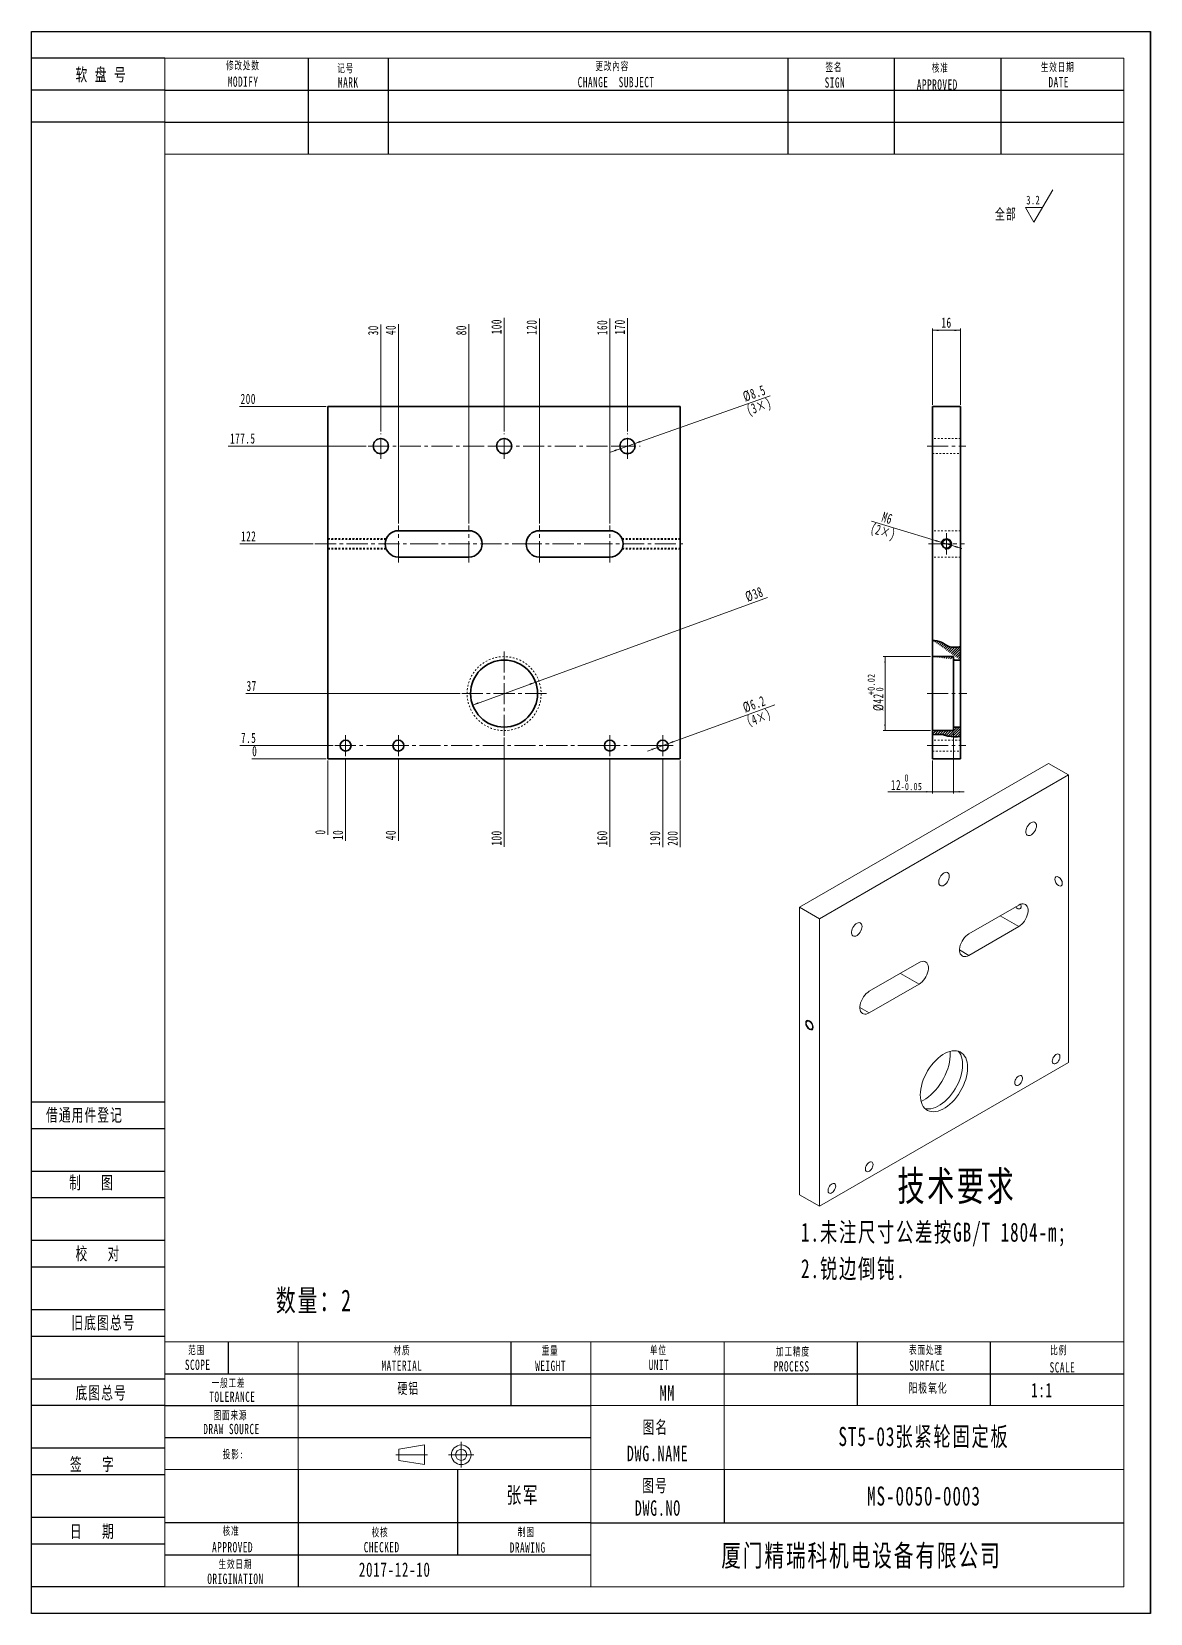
# Model space of a CAD drawing. Header units: millimetres. Extents: x 0 to 2755, y 0 to 898.
# Drawn here: x 1408 to 2043, y 0 to 898 of the extents above; entities that cross this region are included whole.
import ezdxf

# ---------------------------------------------------------------- set-up
doc = ezdxf.new("R2010")
doc.units = ezdxf.units.MM
for name, pattern in [('AD_LTYPE3 0 mm', [16, 11, -1, 1, -1, 1, -1]), ('AD_LTYPE6 0 mm', [2, 1, -1]), ('点画线', [18, 12, -2, 2, -2]), ('虚线', [2, 1, -1])]:
    doc.linetypes.add(name, pattern=pattern)
doc.layers.get('0').update_dxf_attribs({"lineweight": 35})
for name, color, linetype, lineweight in [('ACAD0', 7, 'Continuous', 0), ('ACADA-定位3-标高', 171, 'Continuous', 0), ('ACADA-构件3-柱砼', 9, 'Continuous', 0), ('ACADA-构件8-屋面', 7, 'Continuous', 0), ('EB0', 7, 'Continuous', 35), ('中心线层', 1, '点画线', 18), ('剖面线层', 4, 'Continuous', 18), ('尺寸线层', 3, 'Continuous', 18), ('虚线层', 6, '虚线', 18)]:
    doc.layers.add(name, color=color, linetype=linetype, lineweight=lineweight)
doc.styles.add('标准', font='', dxfattribs={"width": 0.667})
doc.styles.get('标准').set_extended_font_data('宋体')
doc.dimstyles.new('标准', dxfattribs={"dimtxt": 5.779688, "dimasz": 3.5, "dimexe": 1, "dimexo": 1, "dimgap": 1.209086, "dimtad": 1, "dimdec": 1, "dimdsep": 46, "dimtxsty": '标准', "dimblk": '_CAXARROW', "dimcen": 0, "dimdle": 7, "dimazin": 2, "dimtfac": 0.707107, "dimtdec": 3, "dimtmove": 0, "dimatfit": 3, "dimfxl": 0, "dimfrac": 2, "dimtolj": 1, "dimarcsym": 0})

# ---------------------------------------------------------------- blocks, each defined once
blk = doc.blocks.new('*X48')
at = {"layer": '尺寸线层', "linetype": 'Continuous', "lineweight": 18}
for p, q in [((10.39, -2.26), (21.02, 16.15)), ((5.56, 6.11), (15.22, 6.11)), ((10.39, -2.26), (5.56, 6.11))]:
    blk.add_line(p, q, dxfattribs=at)
at = {"layer": '尺寸线层', "linetype": 'Continuous', "lineweight": 18, "line_spacing_factor": 1.15057, "style": '标准'}
for s, insert, char_height, width, attachment_point in [('\\T1.1;3.2', (13.89, 10.25), 4.986, 10.9085, 6), ('\\T1.1;全部', (-5.55, 2.04), 6.165, 27.4622, 5)]:
    blk.add_mtext(s, dxfattribs=dict(at, insert=insert, char_height=char_height, width=width, attachment_point=attachment_point))
blk = doc.blocks.new('*X49')
at = {"layer": '尺寸线层', "color": 0, "linetype": 'Continuous', "lineweight": 18}
blk.add_line((1576.09, 484.43), (1576.09, 442.16), dxfattribs=at)
at = {"layer": '尺寸线层', "color": 0, "linetype": 'Continuous', "lineweight": 18, "insert": (1571.78, 443.84), "char_height": 5.78, "width": 3.6944, "attachment_point": 5, "rotation": 90, "line_spacing_factor": 1.15057, "style": '标准'}
blk.add_mtext('\\T1.1;0', dxfattribs=at)
blk = doc.blocks.new('_CAXARROW')
blk.add_hatch(color=0).paths.add_polyline_path([(0, 0), (-1, 0.125), (-1, -0.125)], flags=0)
blk = doc.blocks.new('*X50')
at = {"layer": '尺寸线层', "color": 0, "linetype": 'Continuous', "lineweight": 18}
blk.add_line((1586.09, 485.83), (1586.09, 438.86), dxfattribs=at)
at = {"layer": '尺寸线层', "color": 0, "linetype": 'Continuous', "lineweight": 18, "insert": (1581.78, 442.2), "char_height": 5.78, "width": 8.2177, "attachment_point": 5, "rotation": 90, "line_spacing_factor": 1.15057, "style": '标准'}
blk.add_mtext('\\T1.1;10', dxfattribs=at)
blk = doc.blocks.new('*X51')
at = {"layer": '尺寸线层', "color": 0, "linetype": 'Continuous', "lineweight": 18}
blk.add_line((1616.09, 485.83), (1616.09, 438.77), dxfattribs=at)
at = {"layer": '尺寸线层', "color": 0, "linetype": 'Continuous', "lineweight": 18, "insert": (1611.78, 442.11), "char_height": 5.78, "width": 8.2177, "attachment_point": 5, "rotation": 90, "line_spacing_factor": 1.15057, "style": '标准'}
blk.add_mtext('\\T1.1;40', dxfattribs=at)
blk = doc.blocks.new('*X52')
at = {"layer": '尺寸线层', "color": 0, "linetype": 'Continuous', "lineweight": 18}
blk.add_line((1676.09, 497.43), (1676.09, 435.43), dxfattribs=at)
at = {"layer": '尺寸线层', "color": 0, "linetype": 'Continuous', "lineweight": 18, "insert": (1671.78, 440.44), "char_height": 5.78, "width": 12.7409, "attachment_point": 5, "rotation": 90, "line_spacing_factor": 1.15057, "style": '标准'}
blk.add_mtext('\\T1.1;100', dxfattribs=at)
blk = doc.blocks.new('*X53')
at = {"layer": '尺寸线层', "color": 0, "linetype": 'Continuous', "lineweight": 18}
blk.add_line((1736.09, 485.83), (1736.09, 435.45), dxfattribs=at)
at = {"layer": '尺寸线层', "color": 0, "linetype": 'Continuous', "lineweight": 18, "insert": (1731.78, 440.46), "char_height": 5.78, "width": 12.7409, "attachment_point": 5, "rotation": 90, "line_spacing_factor": 1.15057, "style": '标准'}
blk.add_mtext('\\T1.1;160', dxfattribs=at)
blk = doc.blocks.new('*X54')
at = {"layer": '尺寸线层', "color": 0, "linetype": 'Continuous', "lineweight": 18}
blk.add_line((1766.09, 485.83), (1766.09, 435.33), dxfattribs=at)
at = {"layer": '尺寸线层', "color": 0, "linetype": 'Continuous', "lineweight": 18, "insert": (1761.78, 440.34), "char_height": 5.78, "width": 12.7409, "attachment_point": 5, "rotation": 90, "line_spacing_factor": 1.15057, "style": '标准'}
blk.add_mtext('\\T1.1;190', dxfattribs=at)
blk = doc.blocks.new('*X55')
at = {"layer": '尺寸线层', "color": 0, "linetype": 'Continuous', "lineweight": 18}
blk.add_line((1776.09, 484.43), (1776.09, 435.33), dxfattribs=at)
at = {"layer": '尺寸线层', "color": 0, "linetype": 'Continuous', "lineweight": 18, "insert": (1771.78, 440.34), "char_height": 5.78, "width": 12.7409, "attachment_point": 5, "rotation": 90, "line_spacing_factor": 1.15057, "style": '标准'}
blk.add_mtext('\\T1.1;200', dxfattribs=at)
blk = doc.blocks.new('*X56')
at = {"layer": '尺寸线层', "color": 0, "linetype": 'Continuous', "lineweight": 18}
blk.add_line((1575.09, 485.43), (1532.86, 485.43), dxfattribs=at)
at = {"layer": '尺寸线层', "color": 0, "linetype": 'Continuous', "lineweight": 18, "insert": (1534.53, 489.74), "char_height": 5.78, "width": 3.6944, "attachment_point": 5, "line_spacing_factor": 1.15057, "style": '标准'}
blk.add_mtext('\\T1.1;0', dxfattribs=at)
blk = doc.blocks.new('*X57')
at = {"layer": '尺寸线层', "color": 0, "linetype": 'Continuous', "lineweight": 18}
blk.add_line((1578.99, 492.93), (1526.06, 492.93), dxfattribs=at)
at = {"layer": '尺寸线层', "color": 0, "linetype": 'Continuous', "lineweight": 18, "insert": (1531.08, 497.24), "char_height": 5.78, "width": 12.6446, "attachment_point": 5, "line_spacing_factor": 1.15057, "style": '标准'}
blk.add_mtext('\\T1.1;7.5', dxfattribs=at)
blk = doc.blocks.new('*X58')
at = {"layer": '尺寸线层', "color": 0, "linetype": 'Continuous', "lineweight": 18}
blk.add_line((1651.09, 522.43), (1529.43, 522.43), dxfattribs=at)
at = {"layer": '尺寸线层', "color": 0, "linetype": 'Continuous', "lineweight": 18, "insert": (1532.77, 526.74), "char_height": 5.78, "width": 8.1534, "attachment_point": 5, "line_spacing_factor": 1.15057, "style": '标准'}
blk.add_mtext('\\T1.1;37', dxfattribs=at)
blk = doc.blocks.new('*X59')
at = {"layer": '尺寸线层', "color": 0, "linetype": 'Continuous', "lineweight": 18}
blk.add_line((1597.84, 662.93), (1519.38, 662.93), dxfattribs=at)
at = {"layer": '尺寸线层', "color": 0, "linetype": 'Continuous', "lineweight": 18, "insert": (1527.73, 667.24), "char_height": 5.7797, "width": 21.6911, "attachment_point": 5, "line_spacing_factor": 1.15057, "style": '标准'}
blk.add_mtext('\\T1.1;177.5', dxfattribs=at)
blk = doc.blocks.new('*X60')
at = {"layer": '尺寸线层', "color": 0, "linetype": 'Continuous', "lineweight": 18}
blk.add_line((1575.09, 685.43), (1525.85, 685.43), dxfattribs=at)
at = {"layer": '尺寸线层', "color": 0, "linetype": 'Continuous', "lineweight": 18, "insert": (1530.86, 689.74), "char_height": 5.78, "width": 12.7409, "attachment_point": 5, "line_spacing_factor": 1.15057, "style": '标准'}
blk.add_mtext('\\T1.1;200', dxfattribs=at)
blk = doc.blocks.new('*X61')
at = {"layer": '尺寸线层', "color": 0, "linetype": 'Continuous', "lineweight": 18}
blk.add_line((1606.09, 671.18), (1606.09, 732.04), dxfattribs=at)
at = {"layer": '尺寸线层', "color": 0, "linetype": 'Continuous', "lineweight": 18, "insert": (1601.78, 728.7), "char_height": 5.78, "width": 8.2177, "attachment_point": 5, "rotation": 90, "line_spacing_factor": 1.15057, "style": '标准'}
blk.add_mtext('\\T1.1;30', dxfattribs=at)
blk = doc.blocks.new('*X62')
at = {"layer": '尺寸线层', "color": 0, "linetype": 'Continuous', "lineweight": 18}
blk.add_line((1676.09, 671.18), (1676.09, 735.77), dxfattribs=at)
at = {"layer": '尺寸线层', "color": 0, "linetype": 'Continuous', "lineweight": 18, "insert": (1671.78, 730.75), "char_height": 5.78, "width": 12.7409, "attachment_point": 5, "rotation": 90, "line_spacing_factor": 1.15057, "style": '标准'}
blk.add_mtext('\\T1.1;100', dxfattribs=at)
blk = doc.blocks.new('*X63')
at = {"layer": '尺寸线层', "color": 0, "linetype": 'Continuous', "lineweight": 18}
blk.add_line((1746.09, 671.18), (1746.09, 735.6), dxfattribs=at)
at = {"layer": '尺寸线层', "color": 0, "linetype": 'Continuous', "lineweight": 18, "insert": (1741.78, 730.59), "char_height": 5.78, "width": 12.7409, "attachment_point": 5, "rotation": 90, "line_spacing_factor": 1.15057, "style": '标准'}
blk.add_mtext('\\T1.1;170', dxfattribs=at)
blk = doc.blocks.new('*X64')
at = {"layer": '尺寸线层', "color": 0, "linetype": 'Continuous', "lineweight": 18}
blk.add_line((1567.7, 607.43), (1526.09, 607.43), dxfattribs=at)
at = {"layer": '尺寸线层', "color": 0, "linetype": 'Continuous', "lineweight": 18, "insert": (1531.1, 611.74), "char_height": 5.78, "width": 12.6446, "attachment_point": 5, "line_spacing_factor": 1.15057, "style": '标准'}
blk.add_mtext('\\T1.1;122', dxfattribs=at)
blk = doc.blocks.new('*X65')
at = {"layer": '尺寸线层', "color": 0, "linetype": 'Continuous', "lineweight": 18}
blk.add_line((1616.09, 618.93), (1616.09, 732.21), dxfattribs=at)
at = {"layer": '尺寸线层', "color": 0, "linetype": 'Continuous', "lineweight": 18, "insert": (1611.78, 728.87), "char_height": 5.78, "width": 8.2177, "attachment_point": 5, "rotation": 90, "line_spacing_factor": 1.15057, "style": '标准'}
blk.add_mtext('\\T1.1;40', dxfattribs=at)
blk = doc.blocks.new('*X66')
at = {"layer": '尺寸线层', "color": 0, "linetype": 'Continuous', "lineweight": 18}
blk.add_line((1656.09, 618.93), (1656.09, 732.1), dxfattribs=at)
at = {"layer": '尺寸线层', "color": 0, "linetype": 'Continuous', "lineweight": 18, "insert": (1651.78, 728.76), "char_height": 5.78, "width": 8.2177, "attachment_point": 5, "rotation": 90, "line_spacing_factor": 1.15057, "style": '标准'}
blk.add_mtext('\\T1.1;80', dxfattribs=at)
blk = doc.blocks.new('*X67')
at = {"layer": '尺寸线层', "color": 0, "linetype": 'Continuous', "lineweight": 18}
blk.add_line((1696.09, 618.93), (1696.09, 735.49), dxfattribs=at)
at = {"layer": '尺寸线层', "color": 0, "linetype": 'Continuous', "lineweight": 18, "insert": (1691.78, 730.48), "char_height": 5.78, "width": 12.7409, "attachment_point": 5, "rotation": 90, "line_spacing_factor": 1.15057, "style": '标准'}
blk.add_mtext('\\T1.1;120', dxfattribs=at)
blk = doc.blocks.new('*X68')
at = {"layer": '尺寸线层', "color": 0, "linetype": 'Continuous', "lineweight": 18}
blk.add_line((1736.09, 618.93), (1736.09, 735.34), dxfattribs=at)
at = {"layer": '尺寸线层', "color": 0, "linetype": 'Continuous', "lineweight": 18, "insert": (1731.78, 730.33), "char_height": 5.78, "width": 12.7409, "attachment_point": 5, "rotation": 90, "line_spacing_factor": 1.15057, "style": '标准'}
blk.add_mtext('\\T1.1;160', dxfattribs=at)
blk = doc.blocks.new('*X69')
at = {"layer": '尺寸线层', "linetype": 'Continuous', "lineweight": 18}
for points in [[(1769, 493.99), (1772.44, 494.78), (1772.14, 495.6)], [(1763.17, 491.88), (1760.03, 490.27), (1759.73, 491.09)]]:
    blk.add_hatch(color=0, dxfattribs=at).paths.add_polyline_path(points, flags=0)
at = {"layer": '尺寸线层', "color": 0, "linetype": 'Continuous', "lineweight": 18}
blk.add_line((1829.67, 516.01), (1757.53, 489.83), dxfattribs=at)
at = {"layer": '尺寸线层', "color": 0, "linetype": 'Continuous', "lineweight": 18, "attachment_point": 5, "rotation": 19.95032, "line_spacing_factor": 1.15057, "style": '标准'}
for s, insert, char_height, width in [('\\T1.1;%%C6.2', (1818.05, 516.38), 5.7797, 20.3148), ('\\T1.1;（4×）', (1820.99, 508.28), 5.78, 28.9438)]:
    blk.add_mtext(s, dxfattribs=dict(at, insert=insert, char_height=char_height, width=width))
blk = doc.blocks.new('*X70')
at = {"layer": '尺寸线层', "linetype": 'Continuous', "lineweight": 18}
for points in [[(1750.09, 664.35), (1753.54, 665.1), (1753.25, 665.92)], [(1742.08, 661.52), (1738.92, 659.94), (1738.63, 660.77)]]:
    blk.add_hatch(color=0, dxfattribs=at).paths.add_polyline_path(points, flags=0)
at = {"layer": '尺寸线层', "color": 0, "linetype": 'Continuous', "lineweight": 18}
blk.add_line((1827.12, 691.51), (1736.42, 659.53), dxfattribs=at)
at = {"layer": '尺寸线层', "color": 0, "linetype": 'Continuous', "lineweight": 18, "attachment_point": 5, "rotation": 19.42352, "line_spacing_factor": 1.15057, "style": '标准'}
for s, insert, char_height, width in [('\\T1.1;%%C8.5', (1818.09, 692.89), 5.7797, 20.2249), ('\\T1.1;(3×)', (1820.96, 684.76), 5.78, 23.835)]:
    blk.add_mtext(s, dxfattribs=dict(at, insert=insert, char_height=char_height, width=width))
blk = doc.blocks.new('*X71')
at = {"layer": '尺寸线层', "linetype": 'Continuous', "lineweight": 18}
for points in [[(1693.94, 528.94), (1690.8, 527.33), (1690.5, 528.16)], [(1658.24, 515.92), (1661.67, 516.71), (1661.37, 517.53)]]:
    blk.add_hatch(color=0, dxfattribs=at).paths.add_polyline_path(points, flags=0)
at = {"layer": '尺寸线层', "color": 0, "linetype": 'Continuous', "lineweight": 18}
blk.add_line((1825.52, 576.93), (1658.24, 515.92), dxfattribs=at)
at = {"layer": '尺寸线层', "color": 0, "linetype": 'Continuous', "lineweight": 18, "insert": (1818.05, 578.79), "char_height": 5.7797, "width": 15.8383, "attachment_point": 5, "rotation": 20.03568, "line_spacing_factor": 1.15057, "style": '标准'}
blk.add_mtext('\\T1.1;%%C38', dxfattribs=at)
blk = doc.blocks.new('*X73')
at = {"color": 0, "char_height": 5.7797, "attachment_point": 1, "rotation": 90, "line_spacing_factor": 1.15057, "style": '标准'}
for s, insert, width in [('\\T1.1;{\\H0.707107x;+0.02}', (1882.39, 521.6), 20.9352), ('\\T1.1;%%C42', (1885.57, 512.56), 39.8415), ('\\T1.1;{\\H0.707107x;0}', (1887.26, 523.75), 20.9352)]:
    blk.add_mtext(s, dxfattribs=dict(at, insert=insert, width=width))
blk = doc.blocks.new('*X72')
at = {"layer": '尺寸线层', "linetype": 'Continuous', "lineweight": 18}
for points in [[(1892.31, 543.43), (1891.88, 539.93), (1892.75, 539.93)], [(1892.31, 501.43), (1891.88, 504.93), (1892.75, 504.93)]]:
    blk.add_hatch(color=0, dxfattribs=at).paths.add_polyline_path(points, flags=0)
at = {"layer": '尺寸线层', "color": 0, "linetype": 'Continuous', "lineweight": 18}
for p, q in [((1918.19, 543.43), (1891.31, 543.43)), ((1892.31, 501.43), (1892.31, 543.43)), ((1918.19, 501.43), (1891.31, 501.43))]:
    blk.add_line(p, q, dxfattribs=at)
blk.add_blockref('*X73', (0, 0), dxfattribs=at)
blk = doc.blocks.new('*X75')
at = {"color": 0, "attachment_point": 1, "line_spacing_factor": 1.15057, "style": '标准'}
for s, insert, char_height, width in [('\\T1.1;{\\H0.707107x;0}', (1903.36, 476.61), 5.7797, 20.9352), ('\\T1.1;12', (1895.63, 473.43), 5.78, 32.911), ('\\T1.1;{\\H0.707107x;-0.05}', (1901.17, 471.73), 5.7797, 20.9352)]:
    blk.add_mtext(s, dxfattribs=dict(at, insert=insert, char_height=char_height, width=width))
blk = doc.blocks.new('*X74')
at = {"layer": '尺寸线层', "linetype": 'Continuous', "lineweight": 18}
for points in [[(1919.19, 466.69), (1915.69, 467.12), (1915.69, 466.25)], [(1931.19, 466.69), (1934.69, 467.12), (1934.69, 466.25)]]:
    blk.add_hatch(color=0, dxfattribs=at).paths.add_polyline_path(points, flags=0)
at = {"layer": '尺寸线层', "color": 0, "linetype": 'Continuous', "lineweight": 18}
for p, q in [((1931.19, 500.43), (1931.19, 465.69)), ((1919.19, 484.43), (1919.19, 465.69)), ((1893.92, 466.69), (1937.19, 466.69))]:
    blk.add_line(p, q, dxfattribs=at)
blk.add_blockref('*X75', (0, 0), dxfattribs=at)
blk = doc.blocks.new('*X76')
at = {"layer": '尺寸线层', "linetype": 'Continuous', "lineweight": 18}
for points in [[(1924.32, 608.3), (1921.09, 609.73), (1920.84, 608.9)], [(1930.06, 606.57), (1933.54, 605.97), (1933.28, 605.13)]]:
    blk.add_hatch(color=0, dxfattribs=at).paths.add_polyline_path(points, flags=0)
at = {"layer": '尺寸线层', "color": 0, "linetype": 'Continuous', "lineweight": 18}
blk.add_line((1884.61, 620.31), (1935.8, 604.83), dxfattribs=at)
at = {"layer": '尺寸线层', "color": 0, "linetype": 'Continuous', "lineweight": 18, "char_height": 5.78, "attachment_point": 5, "rotation": 343.17634, "line_spacing_factor": 1.15057, "style": '标准'}
for s, insert, width in [('\\T1.1;M6', (1893.56, 622.1), 10.7633), ('\\T1.1;(2×)', (1891.07, 613.85), 23.2832)]:
    blk.add_mtext(s, dxfattribs=dict(at, insert=insert, width=width))
blk = doc.blocks.new('*X77')
at = {"layer": '尺寸线层', "linetype": 'Continuous', "lineweight": 18}
for points in [[(1919.19, 728.7), (1922.69, 729.14), (1922.69, 728.26)], [(1935.19, 728.7), (1931.69, 729.14), (1931.69, 728.26)]]:
    blk.add_hatch(color=0, dxfattribs=at).paths.add_polyline_path(points, flags=0)
at = {"layer": '尺寸线层', "color": 0, "linetype": 'Continuous', "lineweight": 18}
for p, q in [((1919.19, 686.43), (1919.19, 729.7)), ((1919.19, 728.7), (1935.19, 728.7)), ((1935.19, 686.43), (1935.19, 729.7))]:
    blk.add_line(p, q, dxfattribs=at)
at = {"layer": '尺寸线层', "color": 0, "linetype": 'Continuous', "lineweight": 18, "insert": (1927.19, 733.01), "char_height": 5.78, "width": 8.1856, "attachment_point": 5, "line_spacing_factor": 1.15057, "style": '标准'}
blk.add_mtext('\\T1.1;16', dxfattribs=at)

msp = doc.modelspace()

# ---------------------------------------------------------------- hatches: boundary and pattern name
at = {"layer": '剖面线层', "linetype": 'Continuous', "lineweight": 18}
h = msp.add_hatch(dxfattribs=at)
h.set_pattern_fill('无图案', color=256, style=0, pattern_type=0)
h.set_pattern_definition([(45, (0, 0), (-0.7071068, 0.7071068), [])])
edge = h.paths.add_edge_path(flags=0)
edge.add_line((1931.19, 543.43), (1919.19, 543.43))
edge.add_line((1931.19, 541.43), (1931.19, 543.43))
edge.add_line((1935.19, 541.43), (1931.19, 541.43))
edge.add_line((1935.19, 549.21), (1935.19, 541.43))
edge.add_line((1935.19, 541.43), (1919.19, 552.69))
edge.add_spline(control_points=[(1919.19, 552.69), (1920.87, 552.56), (1924.31, 552.06), (1928.77, 548.3), (1933.05, 548.67), (1935.19, 549.21)], knot_values=[0, 0, 0, 0, 5.096314, 10.183413, 16.854329, 16.854329, 16.854329, 16.854329], weights=[1, 1, 1, 1, 1, 1], degree=3, periodic=0)
edge.add_line((1919.19, 543.43), (1919.19, 552.69))
edge = h.paths.add_edge_path(flags=0)
edge.add_spline(control_points=[(1935.19, 498.11), (1932.81, 497.85), (1929.48, 497.84), (1924.33, 499.39), (1921.27, 499.28), (1919.19, 498.95)], knot_values=[0, 0, 0, 0, 7.193525, 9.794746, 16.139203, 16.139203, 16.139203, 16.139203], weights=[1, 1, 1, 1, 1, 1], degree=3, periodic=0)
edge.add_line((1935.19, 503.43), (1935.19, 498.11))
edge.add_line((1931.19, 503.43), (1935.19, 503.43))
edge.add_line((1931.19, 501.43), (1931.19, 503.43))
edge.add_line((1919.19, 501.43), (1931.19, 501.43))
edge.add_line((1919.19, 498.95), (1919.19, 501.43))

# ---------------------------------------------------------------- linework, layer by layer
at = {"layer": 'ACAD0', "linetype": 'Continuous', "lineweight": 0}
for p, q in [((1483.51, 883.15), (2027.77, 883.15)), ((1483.51, 15.35), (1483.51, 883.15)), ((2027.77, 883.15), (2027.77, 15.35)), ((1483.51, 828.73), (2027.77, 828.73)), ((1483.51, 154.44), (2027.77, 154.44)), ((1559.1, 81.87), (1559.1, 154.44)), ((1725.4, 15.35), (1725.4, 154.44)), ((1801, 81.87), (1801, 154.44)), ((1725.4, 118.16), (2027.77, 118.16)), ((1483.51, 81.87), (2027.77, 81.87)), ((1483.51, 15.35), (2027.77, 15.35))]:
    msp.add_line(p, q, dxfattribs=at)
at = {"layer": 'ACAD0', "color": 7, "linetype": 'Continuous', "lineweight": 15}
for p, q in [((1843.72, 401.18), (1985.14, 482.82)), ((1855.03, 394.64), (1996.46, 476.29)), ((1996.46, 476.29), (1985.14, 482.82)), ((1996.46, 312.98), (1996.46, 476.29)), ((1855.03, 394.64), (1843.72, 401.18)), ((1843.72, 237.87), (1843.72, 401.18)), ((1968.17, 402.39), (1939.89, 386.06)), ((1855.03, 231.34), (1855.03, 394.64)), ((1968.17, 390.14), (1939.89, 373.81)), ((1883.32, 353.41), (1911.6, 369.73)), ((1883.32, 341.16), (1911.6, 357.49)), ((1855.03, 231.34), (1996.46, 312.98)), ((1855.03, 231.34), (1843.72, 237.87))]:
    msp.add_line(p, q, dxfattribs=at)
at = {"layer": 'ACAD0', "color": 8, "linetype": 'Continuous', "lineweight": 15}
for p, q in [((1968.17, 390.14), (1957.56, 396.27)), ((1939.89, 373.81), (1934.58, 376.88)), ((1911.6, 357.49), (1900.99, 363.61)), ((1883.32, 341.16), (1878.02, 344.22))]:
    msp.add_line(p, q, dxfattribs=at)
at = {"layer": 'ACAD0', "color": 7, "linetype": 'Continuous', "lineweight": 15}
for points in [[(1978.25, 447.4), (1978.18, 448.11), (1977.97, 448.7), (1977.63, 449.15), (1977.19, 449.43), (1976.65, 449.55), (1976.05, 449.47), (1975.41, 449.23), (1974.76, 448.81), (1974.13, 448.25), (1973.56, 447.57), (1973.06, 446.79), (1972.67, 445.97), (1972.39, 445.13), (1972.25, 444.32), (1972.25, 443.57), (1972.39, 442.91), (1972.67, 442.39), (1973.06, 442.02), (1973.56, 441.82), (1974.13, 441.8), (1974.76, 441.96), (1975.41, 442.3), (1976.05, 442.79), (1976.65, 443.41), (1977.19, 444.15), (1977.63, 444.95), (1977.97, 445.78), (1978.18, 446.62), (1978.25, 447.4)], [(1928.75, 418.83), (1928.68, 419.53), (1928.47, 420.12), (1928.14, 420.57), (1927.69, 420.86), (1927.15, 420.97), (1926.55, 420.9), (1925.91, 420.65), (1925.26, 420.24), (1924.63, 419.67), (1924.06, 418.99), (1923.56, 418.22), (1923.17, 417.4), (1922.9, 416.56), (1922.76, 415.74), (1922.76, 414.99), (1922.9, 414.34), (1923.17, 413.82), (1923.56, 413.45), (1924.06, 413.25), (1924.63, 413.23), (1925.26, 413.39), (1925.91, 413.72), (1926.55, 414.21), (1927.15, 414.84), (1927.69, 415.57), (1928.14, 416.37), (1928.47, 417.21), (1928.68, 418.04), (1928.75, 418.83)], [(1968.17, 402.39), (1969.04, 402.81), (1969.89, 403.05), (1970.7, 403.11), (1971.43, 402.98), (1972.07, 402.67), (1972.61, 402.18), (1973.03, 401.53), (1973.31, 400.74), (1973.46, 399.82), (1973.46, 398.81), (1973.31, 397.73), (1973.03, 396.61), (1972.61, 395.48), (1972.07, 394.37), (1971.43, 393.31), (1970.7, 392.34), (1969.89, 391.47), (1969.04, 390.73), (1968.17, 390.14)], [(1879.25, 390.25), (1879.18, 390.96), (1878.97, 391.55), (1878.64, 392), (1878.19, 392.29), (1877.66, 392.4), (1877.05, 392.33), (1876.41, 392.08), (1875.76, 391.66), (1875.14, 391.1), (1874.56, 390.42), (1874.07, 389.65), (1873.67, 388.82), (1873.4, 387.98), (1873.26, 387.17), (1873.26, 386.42), (1873.4, 385.77), (1873.67, 385.24), (1874.07, 384.87), (1874.56, 384.67), (1875.14, 384.65), (1875.76, 384.81), (1876.41, 385.15), (1877.05, 385.64), (1877.66, 386.26), (1878.19, 387), (1878.64, 387.8), (1878.97, 388.64), (1879.18, 389.47), (1879.25, 390.25)], [(1939.89, 373.81), (1939.01, 373.39), (1938.17, 373.15), (1937.36, 373.1), (1936.63, 373.23), (1935.99, 373.54), (1935.45, 374.03), (1935.03, 374.68), (1934.75, 375.47), (1934.6, 376.38), (1934.6, 377.39), (1934.75, 378.47), (1935.03, 379.6), (1935.45, 380.73), (1935.99, 381.83), (1936.63, 382.89), (1937.36, 383.87), (1938.17, 384.74), (1939.01, 385.48), (1939.89, 386.06)], [(1911.6, 357.49), (1912.48, 358.07), (1913.32, 358.81), (1914.13, 359.68), (1914.86, 360.66), (1915.5, 361.72), (1916.04, 362.82), (1916.46, 363.95), (1916.74, 365.08), (1916.89, 366.16), (1916.89, 367.17), (1916.74, 368.08), (1916.46, 368.87), (1916.04, 369.52), (1915.5, 370.01), (1914.86, 370.32), (1914.13, 370.45), (1913.32, 370.4), (1912.48, 370.15), (1911.6, 369.73)], [(1883.32, 353.41), (1882.45, 352.82), (1881.6, 352.08), (1880.79, 351.21), (1880.06, 350.23), (1879.42, 349.18), (1878.88, 348.07), (1878.46, 346.94), (1878.18, 345.82), (1878.03, 344.74), (1878.03, 343.73), (1878.18, 342.81), (1878.46, 342.02), (1878.88, 341.37), (1879.42, 340.88), (1880.06, 340.57), (1880.79, 340.44), (1881.6, 340.5), (1882.45, 340.74), (1883.32, 341.16)], [(1851.15, 333.2), (1851.07, 333.82), (1850.86, 334.46), (1850.53, 335.09), (1850.11, 335.65), (1849.63, 336.1), (1849.13, 336.39), (1848.64, 336.5), (1848.22, 336.43), (1847.89, 336.18), (1847.68, 335.77), (1847.61, 335.24), (1847.68, 334.62), (1847.89, 333.97), (1848.22, 333.35), (1848.64, 332.79), (1849.13, 332.34), (1849.63, 332.05), (1850.11, 331.94), (1850.53, 332.01), (1850.86, 332.26), (1851.07, 332.67), (1851.15, 333.2)], [(1939.18, 310.12), (1939.11, 311.65), (1938.9, 313.09), (1938.56, 314.41), (1938.09, 315.61), (1937.49, 316.68), (1936.77, 317.6), (1935.94, 318.36), (1935, 318.96), (1933.97, 319.38), (1932.85, 319.64), (1931.66, 319.71), (1930.41, 319.61), (1929.11, 319.33), (1927.78, 318.88), (1926.43, 318.26), (1925.06, 317.47), (1923.71, 316.53), (1922.38, 315.44), (1921.08, 314.22), (1919.83, 312.88), (1918.64, 311.43), (1917.52, 309.89), (1916.49, 308.27), (1915.55, 306.59), (1914.72, 304.87), (1914, 303.12), (1913.4, 301.36), (1912.93, 299.61), (1912.58, 297.89), (1912.38, 296.22), (1912.31, 294.61), (1912.38, 293.08), (1912.58, 291.65), (1912.93, 290.32), (1913.4, 289.12), (1914, 288.06), (1914.72, 287.14), (1915.55, 286.38), (1916.49, 285.78), (1917.52, 285.35), (1918.64, 285.1), (1919.83, 285.02), (1921.08, 285.13), (1922.38, 285.41), (1923.71, 285.86), (1925.06, 286.48), (1926.43, 287.27), (1927.78, 288.21), (1929.11, 289.29), (1930.41, 290.51), (1931.66, 291.86), (1932.85, 293.31), (1933.97, 294.85), (1935, 296.47), (1935.94, 298.15), (1936.77, 299.87), (1937.49, 301.62), (1938.09, 303.38), (1938.56, 305.12), (1938.9, 306.84), (1939.11, 308.52), (1939.18, 310.12)], [(1929.19, 319.35), (1929.26, 318.29), (1929.26, 316.63), (1929.12, 314.9), (1928.85, 313.12), (1928.44, 311.29), (1927.9, 309.45), (1927.23, 307.6), (1926.44, 305.76), (1925.55, 303.95), (1924.54, 302.18), (1923.45, 300.48), (1922.27, 298.86), (1921.01, 297.33), (1919.7, 295.91), (1918.33, 294.61), (1916.93, 293.44), (1915.51, 292.42), (1914.07, 291.55), (1912.76, 290.9)], [(1914.94, 286.91), (1915.81, 286.73), (1917, 286.66), (1918.25, 286.76), (1919.55, 287.04), (1920.88, 287.49), (1922.24, 288.11), (1923.6, 288.9), (1924.95, 289.84), (1926.28, 290.93), (1927.58, 292.15), (1928.83, 293.49), (1930.02, 294.94), (1931.14, 296.48), (1932.17, 298.1), (1933.11, 299.78), (1933.94, 301.5), (1934.66, 303.25), (1935.26, 305.01), (1935.74, 306.76), (1936.08, 308.48), (1936.28, 310.15), (1936.35, 311.76), (1936.28, 313.29), (1936.08, 314.72), (1935.74, 316.05), (1935.26, 317.25), (1934.66, 318.31), (1933.94, 319.23), (1933.72, 319.46)], [(1987.19, 313.75), (1987.26, 314.42), (1987.46, 315.13), (1987.79, 315.83), (1988.21, 316.48), (1988.71, 317.04), (1989.25, 317.47), (1989.8, 317.74), (1990.32, 317.85), (1990.78, 317.78), (1991.16, 317.53), (1991.42, 317.13), (1991.56, 316.59), (1991.56, 315.96), (1991.42, 315.26), (1991.16, 314.55), (1990.78, 313.88), (1990.32, 313.27), (1989.8, 312.77), (1989.25, 312.41), (1988.71, 312.22), (1988.21, 312.2), (1987.79, 312.36), (1987.46, 312.69), (1987.26, 313.16), (1987.19, 313.75)], [(1965.98, 301.51), (1966.05, 302.18), (1966.25, 302.88), (1966.57, 303.58), (1967, 304.23), (1967.49, 304.79), (1968.03, 305.22), (1968.58, 305.5), (1969.1, 305.6), (1969.57, 305.53), (1969.94, 305.28), (1970.21, 304.88), (1970.35, 304.35), (1970.35, 303.71), (1970.21, 303.02), (1969.94, 302.31), (1969.57, 301.63), (1969.1, 301.02), (1968.58, 300.52), (1968.03, 300.17), (1967.49, 299.97), (1967, 299.96), (1966.57, 300.12), (1966.25, 300.44), (1966.05, 300.92), (1965.98, 301.51)], [(1885.51, 255.05), (1885.44, 255.64), (1885.24, 256.12), (1884.92, 256.44), (1884.49, 256.6), (1884, 256.59), (1883.46, 256.39), (1882.91, 256.04), (1882.39, 255.54), (1881.92, 254.93), (1881.55, 254.25), (1881.28, 253.54), (1881.14, 252.85), (1881.14, 252.22), (1881.28, 251.68), (1881.55, 251.28), (1881.92, 251.03), (1882.39, 250.96), (1882.91, 251.06), (1883.46, 251.34), (1884, 251.77), (1884.49, 252.33), (1884.92, 252.98), (1885.24, 253.68), (1885.44, 254.38), (1885.51, 255.05)], [(1864.3, 242.81), (1864.23, 243.4), (1864.03, 243.87), (1863.7, 244.2), (1863.28, 244.36), (1862.78, 244.34), (1862.24, 244.15), (1861.69, 243.79), (1861.17, 243.29), (1860.71, 242.69), (1860.33, 242.01), (1860.07, 241.3), (1859.93, 240.6), (1859.93, 239.97), (1860.07, 239.43), (1860.33, 239.03), (1860.71, 238.79), (1861.17, 238.71), (1861.69, 238.82), (1862.24, 239.1), (1862.78, 239.53), (1863.28, 240.08), (1863.7, 240.73), (1864.03, 241.43), (1864.23, 242.14), (1864.3, 242.81)]]:
    msp.add_lwpolyline(points, dxfattribs=at)
at = {"layer": 'ACAD0', "color": 7, "linetype": 'Continuous', "lineweight": 0}
for points in [[(1988.68, 417.09), (1988.84, 416.05), (1989.3, 414.99), (1989.99, 414.07), (1990.8, 413.41), (1991.61, 413.13), (1992.3, 413.26), (1992.76, 413.79), (1992.92, 414.64), (1992.76, 415.67), (1992.3, 416.73), (1991.61, 417.66), (1990.8, 418.31), (1989.99, 418.59), (1989.3, 418.46), (1988.84, 417.93), (1988.68, 417.09)], [(1851.5, 333), (1851.34, 332.15), (1850.88, 331.62), (1850.19, 331.49), (1849.38, 331.77), (1848.57, 332.43), (1847.88, 333.35), (1847.42, 334.41), (1847.26, 335.44), (1847.42, 336.29), (1847.88, 336.82), (1848.57, 336.95), (1849.38, 336.67), (1850.19, 336.01), (1850.88, 335.09), (1851.34, 334.03), (1851.5, 333)]]:
    msp.add_lwpolyline(points, dxfattribs=at)
msp.add_arc((1927.19, 607.43), 3, 255, 195, dxfattribs=at)
msp.add_arc((1927.19, 607.43), 3, 255, 195, dxfattribs=at)
at = {"layer": 'ACAD0', "color": 7, "linetype": 'AD_LTYPE6 0 mm', "lineweight": 0}
for points, knots in [([(1924.69, 607.43), (1924.69, 607.72), (1924.7, 608), (1924.82, 608.25), (1924.83, 608.25)], [0, 0, 0, 0, 0.8186766, 0.8331089, 0.8331089, 0.8331089, 0.8331089]), ([(1929.65, 607.6), (1929.68, 607.4), (1929.71, 607.16), (1929.63, 606.94), (1929.61, 606.9)], [0, 0, 0, 0, 0.5893602, 0.7036872, 0.7036872, 0.7036872, 0.7036872])]:
    msp.add_open_spline(points, degree=3, knots=knots, dxfattribs=at)
at = {"layer": 'ACAD0', "color": 7, "linetype": 'Continuous', "lineweight": 15}
msp.add_open_spline([(1969.2, 402.79), (1969.23, 402.74), (1969.43, 402.46), (1969.59, 401.91), (1969.6, 401.22), (1969.34, 400.66), (1968.89, 400.27), (1968.29, 400.12), (1967.65, 400.26), (1967.09, 400.67), (1966.73, 401.11), (1966.6, 401.41), (1966.58, 401.47)], degree=3, knots=[0, 0, 0, 0, 0.147801, 0.848108, 1.517972, 2.168687, 2.836744, 3.535031, 4.231469, 4.892141, 5.540606, 5.694622, 5.694622, 5.694622, 5.694622], dxfattribs=at)
at = {"layer": 'ACADA-构件3-柱砼', "linetype": 'ByBlock', "lineweight": -2, "ltscale": 0.2}
for p, q in [((1407.91, 898.27), (2042.89, 898.27)), ((1407.91, 0.23), (1407.91, 898.27)), ((2042.89, 898.27), (2042.89, 0.23)), ((2042.89, 0.23), (2042.89, 898.27)), ((1483.51, 883.15), (1407.91, 883.15)), ((1565.15, 828.73), (1565.15, 883.15)), ((1610.5, 828.73), (1610.5, 883.15)), ((1837.28, 828.73), (1837.28, 883.15)), ((1897.75, 828.73), (1897.75, 883.15)), ((1958.23, 828.73), (1958.23, 883.15)), ((1483.51, 865.01), (1407.91, 865.01)), ((1483.51, 865.01), (2027.77, 865.01)), ((1483.51, 846.87), (1407.91, 846.87)), ((1483.51, 846.87), (2027.77, 846.87)), ((1483.51, 290.51), (1407.91, 290.51)), ((1483.51, 275.39), (1407.91, 275.39)), ((1483.51, 251.2), (1407.91, 251.2)), ((1483.51, 236.08), (1407.91, 236.08)), ((1483.51, 211.89), (1407.91, 211.89)), ((1483.51, 196.77), (1407.91, 196.77)), ((1483.51, 172.58), (1407.91, 172.58)), ((1483.51, 157.47), (1407.91, 157.47)), ((1519.37, 154.48), (1519.37, 136.3)), ((1680.05, 118.16), (1680.05, 154.44)), ((1876.59, 118.16), (1876.59, 154.44)), ((1952.18, 118.16), (1952.18, 154.44)), ((1483.51, 136.3), (2027.77, 136.3)), ((1483.51, 133.28), (1407.91, 133.28)), ((1483.51, 118.16), (1407.91, 118.16)), ((1483.51, 118.16), (1725.4, 118.16)), ((1483.51, 100.02), (1725.4, 100.02)), ((1483.51, 93.97), (1407.91, 93.97)), ((1559.1, 81.87), (1559.1, 15.35)), ((1649.81, 33.49), (1649.81, 81.87)), ((1801, 81.87), (1801, 51.64)), ((1483.51, 78.85), (1407.91, 78.85)), ((1483.51, 54.66), (1407.91, 54.66)), ((1725.4, 51.64), (1483.51, 51.64)), ((1725.4, 51.64), (2027.77, 51.64)), ((1483.51, 39.54), (1407.91, 39.54)), ((1483.51, 33.49), (1725.4, 33.49)), ((1483.51, 15.35), (1407.91, 15.35)), ((2042.89, 0.23), (1407.91, 0.23))]:
    msp.add_line(p, q, dxfattribs=at)
at = {"layer": 'ACADA-构件8-屋面', "linetype": 'Continuous', "lineweight": 18}
for p, q in [((1614.65, 90.25), (1632.61, 90.25)), ((1616.35, 93.42), (1630.91, 95.83)), ((1616.35, 93.42), (1616.35, 87.08)), ((1630.91, 95.83), (1630.91, 84.67)), ((1644.44, 90.25), (1658.99, 90.25)), ((1651.72, 82.97), (1651.72, 97.53)), ((1616.35, 87.08), (1630.91, 84.67))]:
    msp.add_line(p, q, dxfattribs=at)
for radius in [5.58, 3.17]:
    msp.add_circle((1651.72, 90.25), radius, dxfattribs=at)
at = {"layer": 'EB0'}
for p, q in [((1576.09, 485.43), (1576.09, 685.43)), ((1576.09, 685.43), (1776.09, 685.43)), ((1776.09, 485.43), (1776.09, 685.43)), ((1919.19, 485.43), (1919.19, 685.43)), ((1935.19, 685.43), (1919.19, 685.43)), ((1935.19, 485.43), (1935.19, 685.43)), ((1616.09, 614.93), (1656.09, 614.93)), ((1736.09, 614.93), (1696.09, 614.93)), ((1616.09, 599.93), (1656.09, 599.93)), ((1736.09, 599.93), (1696.09, 599.93)), ((1931.19, 543.43), (1919.19, 543.43)), ((1931.19, 522.43), (1931.19, 543.43)), ((1935.19, 541.43), (1931.19, 541.43)), ((1931.19, 501.43), (1931.19, 522.43)), ((1931.19, 503.43), (1935.19, 503.43)), ((1919.19, 501.43), (1931.19, 501.43)), ((1576.09, 485.43), (1776.09, 485.43)), ((1935.19, 485.43), (1919.19, 485.43))]:
    msp.add_line(p, q, dxfattribs=at)
for centre, radius in [((1606.09, 662.93), 4.25), ((1676.09, 662.93), 4.25), ((1746.09, 662.93), 4.25), ((1927.19, 607.43), 2.5), ((1676.09, 522.43), 19), ((1586.09, 492.93), 3.1), ((1616.09, 492.93), 3.1), ((1736.09, 492.93), 3.1), ((1766.09, 492.93), 3.1)]:
    msp.add_circle(centre, radius, dxfattribs=at)
for centre, start, end in [((1616.09, 607.43), 90, 270), ((1656.09, 607.43), 270, 90), ((1696.09, 607.43), 90, 270), ((1736.09, 607.43), 270, 90)]:
    msp.add_arc(centre, 7.5, start, end, dxfattribs=at)
for points, knots in [([(1919.19, 552.69), (1920.87, 552.56), (1924.31, 552.06), (1928.77, 548.3), (1933.05, 548.67), (1935.19, 549.21)], [0, 0, 0, 0, 5.084384, 10.159576, 16.814876, 16.814876, 16.814876, 16.814876]), ([(1935.19, 498.11), (1932.81, 497.85), (1929.48, 497.84), (1924.33, 499.39), (1921.27, 499.28), (1919.19, 498.95)], [0, 0, 0, 0, 7.186032, 9.784544, 16.122393, 16.122393, 16.122393, 16.122393])]:
    msp.add_open_spline(points, degree=3, knots=knots, dxfattribs=at)
at = {"layer": '中心线层', "linetype": '点画线', "lineweight": 18}
for p, q in [((1606.09, 655.68), (1606.09, 670.18)), ((1676.09, 655.68), (1676.09, 670.18)), ((1746.09, 655.68), (1746.09, 670.18)), ((1598.84, 662.93), (1668.84, 662.93)), ((1668.84, 662.93), (1738.84, 662.93)), ((1738.84, 662.93), (1753.34, 662.93)), ((1916.19, 662.93), (1938.19, 662.93)), ((1616.09, 596.93), (1616.09, 617.93)), ((1656.09, 596.93), (1656.09, 617.93)), ((1696.09, 596.93), (1696.09, 617.93)), ((1736.09, 596.93), (1736.09, 617.93)), ((1927.19, 601.43), (1927.19, 613.43)), ((1568.7, 607.43), (1626.59, 607.43)), ((1626.59, 607.43), (1685.59, 607.43)), ((1685.59, 607.43), (1725.59, 607.43)), ((1725.59, 607.43), (1778.82, 607.43)), ((1917.02, 607.43), (1937.43, 607.43)), ((1676.09, 498.43), (1676.09, 546.43)), ((1652.09, 522.43), (1700.09, 522.43)), ((1916.19, 522.43), (1938.75, 522.43)), ((1586.09, 486.83), (1586.09, 499.03)), ((1616.09, 486.83), (1616.09, 499.03)), ((1736.09, 486.83), (1736.09, 499.03)), ((1766.09, 486.83), (1766.09, 499.03)), ((1579.99, 492.93), (1609.99, 492.93)), ((1609.99, 492.93), (1729.99, 492.93)), ((1729.99, 492.93), (1759.99, 492.93)), ((1759.99, 492.93), (1772.19, 492.93)), ((1916.19, 492.93), (1938.19, 492.93))]:
    msp.add_line(p, q, dxfattribs=at)
at = {"layer": '虚线层', "color": 6, "linetype": '虚线', "lineweight": 18}
for p, q in [((1935.19, 667.18), (1919.19, 667.18)), ((1919.19, 658.68), (1935.19, 658.68)), ((1935.19, 614.93), (1919.19, 614.93)), ((1576.09, 610.43), (1609.21, 610.43)), ((1609.01, 609.93), (1576.09, 609.93)), ((1576.09, 604.93), (1609.01, 604.93)), ((1576.09, 604.43), (1609.21, 604.43)), ((1776.09, 610.43), (1742.96, 610.43)), ((1776.09, 604.43), (1742.96, 604.43)), ((1776.09, 609.93), (1743.17, 609.93)), ((1743.17, 604.93), (1776.09, 604.93)), ((1935.19, 599.93), (1919.19, 599.93)), ((1935.19, 496.03), (1919.19, 496.03)), ((1919.19, 489.83), (1935.19, 489.83))]:
    msp.add_line(p, q, dxfattribs=at)
msp.add_circle((1676.09, 522.43), 21, dxfattribs=at)

# ---------------------------------------------------------------- block references
at = {"layer": 'ACAD0'}
msp.add_blockref('*X48', (1966.43, 792.38), dxfattribs=at)

# ---------------------------------------------------------------- texts
at = {"layer": 'ACADA-定位3-标高', "linetype": 'Continuous', "lineweight": 18, "line_spacing_factor": 1.15057, "style": '标准'}
for s, insert, char_height, width, attachment_point in [('\\T1.1;数量：2', (1546.51, 170.36), 12.343, 63.0107, 7), ('\\T1.1;ST5-03张紧轮固定板', (1914.38, 100.02), 10.7888, 226.7775, 5), ('\\T1.1;MS-0050-0003', (1914.38, 66.76), 10.7888, 226.7775, 5), ('\\T1.1;2017-12-10', (1593.64, 20.87), 8.1581, 62.6768, 7)]:
    msp.add_mtext(s, dxfattribs=dict(at, insert=insert, char_height=char_height, width=width, attachment_point=attachment_point))
at = {"layer": 'ACADA-定位3-标高', "linetype": 'AD_LTYPE3 0 mm', "lineweight": 0, "insert": (1975.25, 122.78), "char_height": 8.155, "width": 17.3889, "attachment_point": 7, "line_spacing_factor": 1.15057, "style": '标准'}
msp.add_mtext('\\T1.1;1:1', dxfattribs=at)
at = {"layer": 'ACADA-构件8-屋面', "linetype": 'Continuous', "lineweight": 18, "line_spacing_factor": 1.15057, "style": '标准'}
for s, insert, char_height, width, attachment_point in [('\\T1.1;修改处数', (1527.8, 878.82), 4.66, 33.1639, 5), ('\\T1.1;记号', (1586.16, 877.22), 4.66, 23.2172, 5), ('\\T1.1;更改內容', (1737.47, 878.4), 4.66, 63.0333, 5), ('\\T1.1;签名', (1863.23, 877.87), 4.66, 23.2172, 5), ('\\T1.1;核准', (1923.59, 877.46), 4.66, 29.8548, 5), ('\\T1.1;生效日期', (1990.28, 877.86), 4.66, 26.5263, 5), ('\\T1.1;软 盘 号', (1432.85, 877.49), 7.2817, 39.9865, 1), ('\\T1.1;MODIFY', (1527.96, 869.82), 5.8253, 26.5457, 5), ('\\T1.1;MARK', (1587.61, 869.46), 5.825, 19.908, 5), ('\\T1.1;CHANGE  SUBJECT', (1739.64, 869.58), 5.8253, 56.415, 5), ('\\T1.1;SIGN', (1863.84, 869.32), 5.825, 19.908, 5), ('\\T1.1;APPROVED', (1921.94, 868.18), 5.8253, 26.5457, 5), ('\\T1.1;DATE', (1990.86, 869.58), 5.825, 19.908, 5), ('\\T1.1;借通用件登记', (1416.07, 286.81), 7.2817, 68.7052, 1), ('\\T1.1;制   图', (1429.18, 248.44), 7.2817, 39.9865, 1), ('\\T1.1;校   对', (1432.85, 208.14), 7.2817, 39.9865, 1), ('\\T1.1;旧底图总号', (1430.5, 168.9), 7.2817, 114.0607, 1), ('\\T1.1;范围', (1501.52, 149.47), 4.66, 14.7045, 5), ('\\T1.1;单位', (1763.61, 149.42), 4.66, 20.9035, 5), ('\\T1.1;表面处理', (1915.45, 149.53), 4.66, 29.415, 5), ('\\T1.1;SCOPE', (1502.15, 141.32), 5.8253, 16.7941, 5), ('\\T1.1;MATERIAL', (1618.08, 140.87), 5.8253, 24.6273, 5), ('\\T1.1;材质', (1618.07, 149.26), 4.66, 24.0031, 5), ('\\T1.1;WEIGHT', (1702.47, 140.75), 5.8253, 24.4645, 5), ('\\T1.1;重量', (1702.19, 149.28), 4.66, 27.1026, 5), ('\\T1.1;UNIT', (1763.96, 141.28), 5.825, 17.6142, 5), ('\\T1.1;加工精度', (1840.03, 148.65), 4.66, 29.415, 5), ('\\T1.1;SURFACE', (1916.27, 140.86), 5.8253, 23.3188, 5), ('\\T1.1;比例', (1990.81, 149.33), 4.66, 26.706, 5), ('\\T1.1;PROCESS', (1839.27, 140.44), 5.8253, 23.4816, 5), ('\\T1.1;SCALE', (1992.97, 139.86), 5.8253, 24.2143, 5), ('\\T1.1;底图总号', (1432.85, 129.13), 7.282, 39.9865, 1), ('\\T1.1;TOLERANCE', (1521.85, 123.14), 5.8253, 29.5178, 5), ('\\T1.1;一般工差', (1519.63, 130.78), 4.66, 32.5145, 5), ('\\T1.1;   MM', (1762.18, 125.33), 8.738, 35.7494, 5), ('\\T1.1;图面来源', (1520.74, 112.48), 4.66, 38.7136, 5), ('\\T1.1;图名', (1761.97, 105.56), 7.282, 22.0567, 5), ('\\T1.1;投影:', (1522.43, 90.29), 4.66, 174.2608, 5), ('\\T1.1;签   字', (1429.68, 88.54), 7.2817, 39.9865, 1), ('\\T1.1;张军', (1686.66, 66.9), 9.235, 120.948, 5), ('\\T1.1;图号', (1761.76, 72.43), 7.282, 36.0046, 5), ('\\T1.1;日   期', (1429.68, 50.45), 7.2817, 39.9865, 1), ('\\T1.1;核准', (1521.09, 46.75), 4.66, 27.1026, 5), ('\\T1.1;校核', (1605.65, 45.96), 4.66, 24.0031, 5), ('\\T1.1;制图', (1688.64, 46.16), 4.66, 30.2021, 5), ('\\T1.1;APPROVED', (1521.95, 37.77), 5.8253, 27.2324, 5), ('\\T1.1;CHECKED', (1606.58, 37.77), 5.8253, 23.4816, 5), ('\\T1.1;DRAWING', (1689.46, 37.57), 5.8253, 22.6675, 5), ('\\T1.1;生效日期', (1523.54, 27.9), 4.66, 38.7136, 5), ('\\T1.1;ORIGINATION', (1523.6, 19.82), 5.8253, 32.9189, 5)]:
    msp.add_mtext(s, dxfattribs=dict(at, insert=insert, char_height=char_height, width=width, attachment_point=attachment_point))
at = {"layer": '尺寸线层', "linetype": 'Continuous', "lineweight": 18, "line_spacing_factor": 1.15057, "style": '标准'}
for s, insert, char_height, width, attachment_point in [('\\T1.1;技术要求', (1899.36, 251.31), 16.86, 116.357, 1), ('\\T1.1;1.未注尺寸公差按GB/T 1804-m;\\P2.锐边倒钝.', (1844.59, 222.05), 10.7888, 206.3231, 1), ('\\T1.1;硬铝', (1621.67, 127.64), 6.157, 64.8512, 5), ('\\T1.1;阳极氧化', (1916.7, 127.93), 5.394, 75.5925, 5), ('\\T1.1;DRAW SOURCE', (1521.33, 104.86), 5.8253, 75.5406, 5), ('\\T1.1;DWG.NAME', (1763.2, 90.94), 8.738, 75.5925, 5), ('\\T1.1;DWG.NO', (1763.36, 59.96), 8.738, 75.9174, 5)]:
    msp.add_mtext(s, dxfattribs=dict(at, insert=insert, char_height=char_height, width=width, attachment_point=attachment_point))
at = {"layer": '尺寸线层', "color": 1, "linetype": 'Continuous', "lineweight": 18, "insert": (1799.36, 25.58), "char_height": 12.2317, "width": 234.3278, "attachment_point": 7, "line_spacing_factor": 1.15057, "style": '标准'}
msp.add_mtext('\\T1.1;厦门精瑞科机电设备有限公司', dxfattribs=at)

# ---------------------------------------------------------------- dimensions: what is measured, and where the dimension line sits
at = {"layer": '尺寸线层'}
for feature_location, offset, dtype, origin, picture, middle in [((1676.09, 670.18), (0, 60.57), 1, (1576.09, 485.43), '*X62', (1671.78, 730.75)), ((1746.09, 670.18), (0, 60.41), 1, (1576.09, 485.43), '*X63', (1741.78, 730.59)), ((1696.09, 617.93), (0, 112.54), 1, (1576.09, 485.43), '*X67', (1691.78, 730.48)), ((1736.09, 617.93), (0, 112.39), 1, (1576.09, 485.43), '*X68', (1731.78, 730.33)), ((1616.09, 617.93), (0, 110.94), 1, (1576.09, 485.43), '*X65', (1611.78, 728.87)), ((1656.09, 617.93), (0, 110.82), 1, (1576.09, 485.43), '*X66', (1651.78, 728.76)), ((1606.09, 670.18), (0, 58.52), 1, (1576.09, 485.43), '*X61', (1601.78, 728.7)), ((1576.09, 685.43), (-45.23, 0), 0, (1576.09, 485.43), '*X60', (1530.86, 689.74)), ((1598.84, 662.93), (-71.1, 0), 0, (1576.09, 485.43), '*X59', (1527.73, 667.24)), ((1568.7, 607.43), (-37.6, 0), 0, (1576.09, 485.43), '*X64', (1531.1, 611.74)), ((1652.09, 522.43), (-119.32, 0), 0, (1576.09, 485.43), '*X58', (1532.77, 526.74)), ((1579.99, 492.93), (-48.91, 0), 0, (1576.09, 485.43), '*X57', (1531.08, 497.24)), ((1676.09, 498.43), (0, -57.99), 1, (1576.09, 485.43), '*X52', (1671.78, 440.44)), ((1576.08641619, 485.43432036), (-41.55808633, 0), 0, (1576.08641619, 485.43432036), '*X56', (1534.52832986, 489.74432036)), ((1576.08641619, 485.43432036), (0, -41.59912514), 1, (1576.08641619, 485.43432036), '*X49', (1571.77641619, 443.83519522)), ((1586.09, 486.83), (0, -44.64), 1, (1576.09, 485.43), '*X50', (1581.78, 442.2)), ((1616.09, 486.83), (0, -44.73), 1, (1576.09, 485.43), '*X51', (1611.78, 442.11)), ((1736.09, 486.83), (0, -46.38), 1, (1576.09, 485.43), '*X53', (1731.78, 440.46)), ((1766.09, 486.83), (0, -46.5), 1, (1576.09, 485.43), '*X54', (1761.78, 440.34)), ((1776.09, 485.43), (0, -45.1), 1, (1576.09, 485.43), '*X55', (1771.78, 440.34))]:
    dim = msp.add_ordinate_dim(feature_location=feature_location, offset=offset, dtype=dtype, origin=origin, dimstyle='标准', override={"dimsah": 1, "dimclre": 0, "dimtfill": 1, "dimtzin": 8}, dxfattribs=at)
    dim.commit()
    dim.dimension.update_dxf_attribs({"geometry": picture, "text_midpoint": middle})
for base, p1, p2, override, picture, middle in [((1935.19, 728.7), (1919.19, 685.43), (1935.19, 685.43), {"dimsah": 1, "dimtfill": 1, "dimtzin": 8}, '*X77', (1927.19, 728.7)), ((1931.19, 466.69), (1919.19, 485.43), (1931.19, 501.43), {"dimsah": 1, "dimtol": 1, "dimtp": 0, "dimtm": 0.05, "dimtfill": 1, "dimtzin": 8}, '*X74', (1903.55, 466.69))]:
    dim = msp.add_linear_dim(base=base, p1=p1, p2=p2, dimstyle='标准', override=override, dxfattribs=at)
    dim.commit()
    dim.dimension.update_dxf_attribs({"geometry": picture, "text_midpoint": middle})
for p1, p2, override, picture, middle in [((1742.08, 661.52), (1750.09, 664.35), {"dimpost": '%%C<>\\X(3×)', "dimsah": 1, "dimtmove": 2, "dimtfill": 1, "dimtzin": 8}, '*X70', (1819.52, 688.83)), ((1658.24, 515.92), (1693.94, 528.94), {"dimpost": '%%C<>', "dimsah": 1, "dimtmove": 2, "dimtfill": 1, "dimtzin": 8}, '*X71', (1819.52, 574.74)), ((1763.17, 491.88), (1769, 493.99), {"dimpost": '%%C<>\\X（4×）', "dimsah": 1, "dimtmove": 2, "dimtfill": 1, "dimtzin": 8}, '*X69', (1819.52, 512.33))]:
    dim = msp.add_diameter_dim_2p(p1=p1, p2=p2, dimstyle='标准', override=override, dxfattribs=at)
    dim.commit()
    dim.dimension.update_dxf_attribs({"geometry": picture, "text_midpoint": middle, "dimtype": 163})
dim = msp.add_diameter_dim_2p(p1=(1930.06, 606.57), p2=(1924.32, 608.3), text='M6\\X(2×)', dimstyle='标准', override={"dimpost": '%%C<>', "dimsah": 1, "dimtmove": 2, "dimtfill": 1}, dxfattribs=at)
dim.commit()
dim.dimension.update_dxf_attribs({"geometry": '*X76', "text_midpoint": (1892.31, 617.98), "dimtype": 163})
dim = msp.add_linear_dim(base=(1892.31, 543.43), p1=(1919.19, 501.43), p2=(1919.19, 543.43), angle=90, text='\\A1;%%C42{\\H0.707107x;\\S+0.02^  0;}', dimstyle='标准', override={"dimsah": 1, "dimtol": 1, "dimtp": 0.02, "dimtm": 0, "dimtfill": 1}, dxfattribs=at)
dim.commit()
dim.dimension.update_dxf_attribs({"geometry": '*X72', "text_midpoint": (1892.31, 522.43)})

doc.saveas('drawing.dxf')
